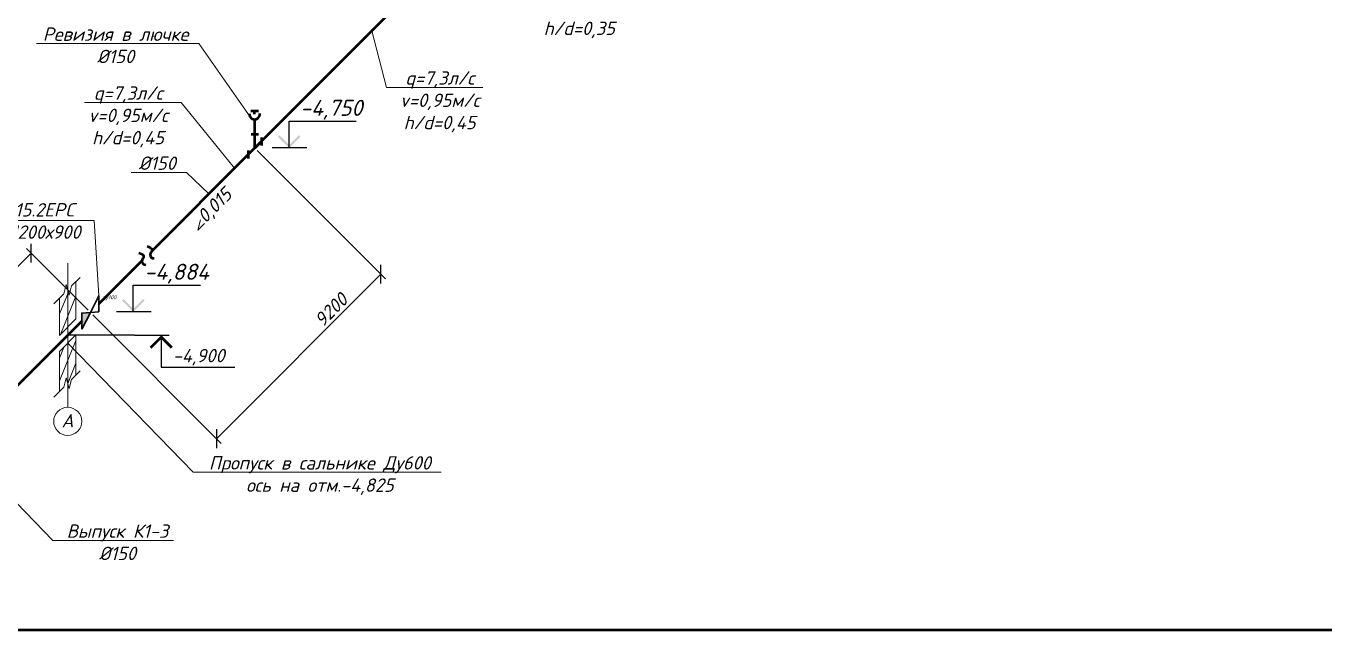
# Model space of a CAD drawing. Header units: millimetres. Extents: x -473555 to 660023, y 5037 to 453528.
# Drawn here: x 232204 to 256492, y 9755 to 21048 of the extents above; entities that cross this region are included whole.
import ezdxf
from ezdxf import colors
from ezdxf.entities.mleader import LeaderData, LeaderLine
from ezdxf.enums import TextEntityAlignment as Align
from ezdxf.math import Vec2, Vec3

# ---------------------------------------------------------------- set-up
doc = ezdxf.new("R2010")
doc.units = ezdxf.units.MM
doc.set_wipeout_variables(frame=1)
doc.layers.add('_ВК-маска', color=255, linetype='Continuous', transparency=0.9)
doc.layers.add('_ВК-Спецификация', color=3, linetype='Continuous', lineweight=15, plot=False, transparency=0.5)
doc.layers.add('ВК_K1', color=34, linetype='Continuous', lineweight=50)
doc.layers.add('ВК_К1_размер', color=102, linetype='Continuous')
doc.layers.add('ВК_К1_текст', color=34, linetype='Continuous')
doc.styles.add('ISOPEUR', font='isocpeui.ttf')
doc.dimstyles.new('Аннотативный', dxfattribs={"dimscale": 0, "dimtxt": 2.5, "dimasz": 2.5, "dimexe": 1.25, "dimexo": 0.625, "dimtad": 1, "dimdec": 0, "dimtxsty": 'ISOPEUR', "dimblk": 'OBLIQUE', "dimcen": 2.5, "dimclrt": 256, "dimadec": 0, "dimazin": 0, "dimtfac": 1, "dimtdec": 0, "dimtmove": 0, "dimatfit": 3, "dimfxl": 1, "dimtfillclr": 256, "dimarcsym": 0})

# ---------------------------------------------------------------- blocks, each defined once
blk = doc.blocks.new('_None')
blk = doc.blocks.new('*U208')
at = {"linetype": 'ByBlock', "lineweight": -2}
h = blk.add_hatch(color=256, dxfattribs=at)
h.paths.add_polyline_path([(527, 212), (499, 240), (315, 57), (315, 0)])
h.paths.add_polyline_path([(131, 240), (103, 212), (315, 0), (315, 57)])
for p, q in [((315, 0), (315, 500)), ((315, 500), (1572, 500)), ((649, 0), (0, 0))]:
    blk.add_line(p, q, dxfattribs=at)
at = {"linetype": 'ByBlock', "style": 'ISOPEUR'}
blk.add_attdef('ОТМЕТКА', (521, 600), '', height=300, dxfattribs=at)
blk = doc.blocks.new('*U38')
at = {"layer": '_ВК-Спецификация', "style": 'ISOPEUR'}
blk.add_attdef('ДУ', text='', height=50, dxfattribs=at).set_placement((235, 165), align=Align.CENTER)
blk.add_wipeout([(-107, -207), (-107, -7), (0, 0)]).dxf.layer = '_ВК-маска'
blk.add_wipeout([(107, 207), (107, 7), (0, 0)]).dxf.layer = '_ВК-маска'
h = blk.add_hatch(color=256)
h.dxf.hatch_style = 1
h.paths.add_polyline_path([(0, 0), (-107, -7), (-107, -207)])
at = {"linetype": 'ByBlock', "lineweight": 30}
for points in [[(107, 7), (0, 0), (107, 207), (107, 7)], [(-107, -207), (0, 0), (-107, -7), (-107, -207)]]:
    blk.add_lwpolyline(points, dxfattribs=at)
blk = doc.blocks.new('*U219')
at = {"lineweight": 15}
blk.add_lwpolyline([(0.53, 1.94), (0, 0), (1.24, 1.24)], dxfattribs=at)
at = {"lineweight": 15, "style": 'ISOPEUR'}
blk.add_attdef('УКЛОН', text='', height=2.5, rotation=45, dxfattribs=at).set_placement((3.12, 4.64), align=Align.MIDDLE_CENTER)
blk = doc.blocks.new('*U231')
at = {"lineweight": 15}
h = blk.add_hatch(dxfattribs=at)
h.set_pattern_fill('ANSI31', color=256, scale=50, angle=23, style=0)
h.set_pattern_definition([(68, (3183.52, 294.12), (-147.1904, 59.469), [])])
h.paths.add_polyline_path([(153, 993), (73, 913), (27, 740), (-27, 940), (-73, 766), (-153, 686), (-153, -12), (153, 295)])
h = blk.add_hatch(dxfattribs=at)
h.set_pattern_fill('ANSI31', color=256, scale=50, angle=23, style=0)
h.set_pattern_definition([(68, (3183.52, 310.29), (-147.1904, 59.469), [])])
h.paths.add_polyline_path([(153, -4), (-153, -311), (-153, -1060), (-73, -980), (-27, -807), (27, -1007), (73, -834), (153, -754)])
at = {"lineweight": 15, "ltscale": 100}
blk.add_line((0, 1340), (0, -1356), dxfattribs=at)
at = {"lineweight": 15, "ltscale": 2}
for points in [[(232, 1072), (73, 913), (27, 740), (-27, 940), (-73, 766), (-262, 577)], [(232, -675), (73, -834), (27, -1007), (-27, -807), (-73, -980), (-262, -1169)]]:
    blk.add_lwpolyline(points, dxfattribs=at)
at = {"lineweight": 15}
for points in [[(153, 993), (153, 295), (-153, -12), (-153, 686)], [(-153, -1060), (-153, -311), (153, -4), (153, -754)]]:
    blk.add_lwpolyline(points, dxfattribs=at)
at = {"lineweight": 15, "ltscale": 100}
blk.add_circle((0, -1619), 263, dxfattribs=at)
at = {"lineweight": 15, "ltscale": 100, "style": 'ISOPEUR'}
blk.add_attdef('ОСЬ', (-118, -1734), '', height=250, dxfattribs=at)
blk = doc.blocks.new('_Oblique')
at = {"color": 0, "linetype": 'ByBlock', "lineweight": -2}
blk.add_line((-0.5, -0.5), (0.5, 0.5), dxfattribs=at)
blk = doc.blocks.new('*D272')
at = {"layer": 'Defpoints', "color": 0, "transparency": 16777216}
for p in [(232301, 16800), (233410, 15692), (229225, 11506)]:
    blk.add_point(p, dxfattribs=at)
at = {"layer": 'ВК_К1_размер', "color": 0, "lineweight": -2, "transparency": 16777216}
for p, q in [((228116, 12615), (232301, 16800)), ((233366, 15736), (232213, 16889)), ((229181, 11550), (228028, 12704))]:
    blk.add_line(p, q, dxfattribs=at)
at = {"layer": 'ВК_К1_размер', "color": 0, "lineweight": -2, "transparency": 16777216, "xscale": 250, "yscale": 250, "zscale": 250}
for p, rotation in [((232301, 16800), 44.99999999999927), ((228116, 12615), 224.9999999999993)]:
    blk.add_blockref('_Oblique', p, dxfattribs=dict(at, rotation=rotation))
at = {"layer": 'ВК_К1_размер', "transparency": 16777216, "insert": (230076, 14840), "char_height": 250, "attachment_point": 5, "rotation": 45, "style": 'ISOPEUR'}
blk.add_mtext('12500', dxfattribs=at)
blk = doc.blocks.new('*D274')
at = {"layer": 'Defpoints', "color": 0, "transparency": 16777216}
for p in [(236486, 18767), (238846, 16408), (233410, 15692)]:
    blk.add_point(p, dxfattribs=at)
at = {"layer": 'ВК_К1_размер', "color": 0, "lineweight": -2, "transparency": 16777216}
for p, q in [((236530, 18723), (238934, 16319)), ((235770, 13332), (238846, 16408)), ((233454, 15647), (235858, 13243))]:
    blk.add_line(p, q, dxfattribs=at)
at = {"layer": 'ВК_К1_размер', "color": 0, "lineweight": -2, "transparency": 16777216, "xscale": 250, "yscale": 250, "zscale": 250}
for p, rotation in [((238846, 16408), 44.99999999999973), ((235770, 13332), 224.9999999999998)]:
    blk.add_blockref('_Oblique', p, dxfattribs=dict(at, rotation=rotation))
at = {"layer": 'ВК_К1_размер', "transparency": 16777216, "insert": (237912, 15739), "char_height": 250, "attachment_point": 5, "rotation": 45, "style": 'ISOPEUR'}
blk.add_mtext('9200', dxfattribs=at)

msp = doc.modelspace()

# ---------------------------------------------------------------- linework, layer by layer
at = {"layer": 'ВК_K1'}
for p, q in [((240233.7, 22515.2), (236486, 18767.5)), ((236553.2, 19455.6), (236411.2, 19455.6)), ((236482.2, 19400.2), (236482.2, 19455.6)), ((236486, 19168.2), (236486, 19302)), ((236556, 19017.5), (236416, 19017.5)), ((236486, 19017.5), (236486, 19168.2)), ((236486, 18767.5), (236486, 19017.5)), ((236609.1, 18965.6), (236609.1, 18815.6)), ((236363, 18644.4), (236609.1, 18890.6)), ((236363, 18719.4), (236363, 18569.4)), ((236363, 18644.4), (234551.5, 16832.9)), ((234373.2, 16654.7), (233570.8, 15852.3))]:
    msp.add_line(p, q, dxfattribs=at)
msp.add_lwpolyline([(163169, 37924.2), (328100.9, 37924.2), (328100.9, 9755), (163169, 9755)], close=True, dxfattribs=at)
msp.add_arc((236482.2, 19400.2), 98.3, 177.79653, 6.69495, dxfattribs=at)
for points in [[(234315.5, 16807.7), (234405.8, 16741.7), (234392.3, 16701.7), (234372.7, 16643.9), (234394.7, 16599.3), (234445.8, 16582)], [(234470.3, 16930.1), (234560.6, 16864), (234547.1, 16824), (234527.5, 16766.3), (234549.5, 16721.7), (234600.6, 16704.4)]]:
    msp.add_spline(points, degree=3, dxfattribs=at)
at = {"layer": 'ВК_К1_текст', "linetype": 'Continuous'}
for p, q in [((234234.6, 15267.3), (234884.6, 15267.3)), ((234734.6, 15267.3), (234734.6, 14667.3)), ((234734.6, 14667.3), (236112.1, 14667.3))]:
    msp.add_line(p, q, dxfattribs=at)
msp.add_lwpolyline([(234534.6, 15032, 50, 50, 0), (234734.6, 15232, 50, 50, 0), (234934.6, 15032, 50, 50, 0)], format="xyseb", dxfattribs=at)

# ---------------------------------------------------------------- block references
at = {"layer": 'ВК_К1_текст'}
msp.add_blockref('*U208', (236812.5, 18767.5), dxfattribs=at).add_auto_attribs({'ОТМЕТКА': '-4,750'})
at = {"layer": 'ВК_К1_текст', "xscale": 100, "yscale": 100, "zscale": 100}
msp.add_blockref('*U219', (235418.3, 17230.9), dxfattribs=at).add_auto_attribs({'УКЛОН': '0,015'})

# ---------------------------------------------------------------- texts
at = {"layer": 'ВК_К1_текст', "linetype": 'Continuous', "style": 'ISOPEUR'}
msp.add_text('-4,900', height=250, dxfattribs=at).set_placement((234951.5, 14760.5))

# ---------------------------------------------------------------- leaders
at = {"layer": 'ВК_К1_текст', "linetype": 'Continuous'}
ml = msp.add_multileader_mtext('Standard', dxfattribs=at)
ml.set_content('q=1,8л/с\\Pv=0,73м/с\\Ph/d=0,35', color=256, style='ISOPEUR')
ml.set_leader_properties(lineweight=15)
ml.set_arrow_properties(name='NONE')
ml.build(insert=Vec2(0, 0))
ml.multileader.update_dxf_attribs({"text_left_attachment_type": 6, "text_right_attachment_type": 6, "dogleg_length": 0.1, "arrow_head_size": 400, "scale": 100})
ctx = ml.context
ctx.base_point, ctx.scale, ctx.char_height, ctx.arrow_head_size, ctx.landing_gap_size, ctx.plane_origin = Vec3(241573.1, 21662.6), 100, 250, 400, 200, Vec3(257076.6, 15093.6)
ctx.left_attachment, ctx.right_attachment, ctx.text_align_type = 6, 6, 1
notes = []
notes.append((ctx, [(0, (1, 1, 0), (241563.1, 21662.6), (1, 0), 10, [(0, [(241289.3, 22719.8)], 0, [])])]))
ctx.mtext.insert, ctx.mtext.alignment, ctx.mtext.flow_direction = Vec3(242557.1, 21962.6), 2, 5
ml = msp.add_multileader_mtext('Standard', dxfattribs=at)
ml.set_content('%%C50', color=256, style='ISOPEUR')
ml.set_leader_properties(lineweight=15)
ml.set_arrow_properties(name='NONE')
ml.build(insert=Vec2(0, 0))
ml.multileader.update_dxf_attribs({"text_left_attachment_type": 6, "text_right_attachment_type": 6, "dogleg_length": 0.1, "arrow_head_size": 400, "scale": 100})
ctx = ml.context
ctx.base_point, ctx.scale, ctx.char_height, ctx.arrow_head_size, ctx.landing_gap_size, ctx.plane_origin = Vec3(274534.6, 21433.7), 100, 250, 400, 200, Vec3(283513.7, 10600.6)
ctx.left_attachment, ctx.right_attachment, ctx.text_align_type = 6, 6, 1
notes.append((ctx, [(1, (1, 1, 0), (275494.4, 21433.7), (-1, 0), 10, [(0, [(275762.2, 20511.9)], 0, [])])]))
ctx.mtext.insert, ctx.mtext.width, ctx.mtext.alignment, ctx.mtext.flow_direction = Vec3(275009.5, 21733.7), 549.811, 2, 5
ml = msp.add_multileader_mtext('Standard', dxfattribs=at)
ml.set_content('Ревизия в лючке\\P%%C150', color=256, style='ISOPEUR')
ml.set_leader_properties(lineweight=15)
ml.set_arrow_properties(name='NONE')
ml.build(insert=Vec2(0, 0))
ml.multileader.update_dxf_attribs({"text_left_attachment_type": 6, "text_right_attachment_type": 6, "dogleg_length": 0.1, "arrow_head_size": 400, "scale": 100})
ctx = ml.context
ctx.base_point, ctx.scale, ctx.char_height, ctx.arrow_head_size, ctx.landing_gap_size, ctx.plane_origin = Vec3(232334.7, 20719.8), 100, 250, 400, 200, Vec3(247916.7, 15270.1)
ctx.left_attachment, ctx.right_attachment, ctx.text_align_type = 6, 6, 1
notes.append((ctx, [(1, (1, 1, 0), (235439, 20719.8), (-1, 0), 10, [(0, [(236398.2, 19349.1)], 0, [])])]))
ctx.mtext.insert, ctx.mtext.alignment, ctx.mtext.flow_direction = Vec3(233881.9, 21019.8), 2, 5
ml = msp.add_multileader_mtext('Standard', dxfattribs=at)
ml.set_content('q=7,3л/с\\Pv=0,95м/с\\Ph/d=0,45', color=256, style='ISOPEUR')
ml.set_leader_properties(lineweight=15)
ml.set_arrow_properties(name='NONE')
ml.build(insert=Vec2(0, 0))
ml.multileader.update_dxf_attribs({"text_left_attachment_type": 6, "text_right_attachment_type": 6, "dogleg_length": 0.1, "arrow_head_size": 400, "scale": 100})
ctx = ml.context
ctx.base_point, ctx.scale, ctx.char_height, ctx.arrow_head_size, ctx.landing_gap_size, ctx.plane_origin = Vec3(238960.4, 19900.9), 100, 250, 400, 200, Vec3(254464, 13332)
ctx.left_attachment, ctx.right_attachment, ctx.text_align_type = 6, 6, 1
notes.append((ctx, [(0, (1, 1, 0), (238950.4, 19900.9), (1, 0), 10, [(0, [(238676.7, 20958.1)], 0, [])])]))
ctx.mtext.insert, ctx.mtext.alignment, ctx.mtext.flow_direction = Vec3(239943.7, 20200.9), 2, 5
ml = msp.add_multileader_mtext('Standard', dxfattribs=at)
ml.set_content('q=7,3л/с\\Pv=0,95м/с\\Ph/d=0,45', color=256, style='ISOPEUR')
ml.set_leader_properties(lineweight=15)
ml.set_arrow_properties(name='NONE')
ml.build(insert=Vec2(0, 0))
ml.multileader.update_dxf_attribs({"text_left_attachment_type": 6, "text_right_attachment_type": 6, "dogleg_length": 0.1, "arrow_head_size": 400, "scale": 100})
ctx = ml.context
ctx.base_point, ctx.scale, ctx.char_height, ctx.arrow_head_size, ctx.landing_gap_size, ctx.plane_origin = Vec3(233130.3, 19618.6), 100, 250, 400, 200, Vec3(251895.3, 10763.3)
ctx.left_attachment, ctx.right_attachment, ctx.text_align_type = 6, 6, 1
notes.append((ctx, [(1, (1, 1, 0), (235106.8, 19618.6), (-1, 0), 10, [(0, [(236108, 18389.5)], 0, [])])]))
ctx.mtext.insert, ctx.mtext.alignment, ctx.mtext.flow_direction = Vec3(234113.6, 19918.6), 2, 5
ml = msp.add_multileader_mtext('Standard', dxfattribs=at)
ml.set_content('%%C150', color=256, style='ISOPEUR')
ml.set_leader_properties(lineweight=15)
ml.set_arrow_properties(name='NONE')
ml.build(insert=Vec2(0, 0))
ml.multileader.update_dxf_attribs({"text_left_attachment_type": 6, "text_right_attachment_type": 6, "dogleg_length": 0.1, "arrow_head_size": 400, "scale": 100})
ctx = ml.context
ctx.base_point, ctx.scale, ctx.char_height, ctx.arrow_head_size, ctx.landing_gap_size, ctx.plane_origin = Vec3(234121.4, 18307.9), 100, 250, 400, 200, Vec3(241975.8, 9456.1)
ctx.left_attachment, ctx.right_attachment, ctx.text_align_type = 6, 6, 1
notes.append((ctx, [(1, (1, 1, 0), (235210.6, 18307.9), (-1, 0), 10, [(0, [(235628.6, 17910)], 0, [])])]))
ctx.mtext.insert, ctx.mtext.width, ctx.mtext.alignment, ctx.mtext.flow_direction = Vec3(234661, 18607.9), 549.811, 2, 5
ml = msp.add_multileader_mtext('Standard', dxfattribs=at)
ml.set_content('%%C50', color=256, style='ISOPEUR')
ml.set_leader_properties(lineweight=15)
ml.set_arrow_properties(name='NONE')
ml.build(insert=Vec2(0, 0))
ml.multileader.update_dxf_attribs({"text_left_attachment_type": 6, "text_right_attachment_type": 6, "dogleg_length": 0.1, "arrow_head_size": 400, "scale": 100})
ctx = ml.context
ctx.base_point, ctx.scale, ctx.char_height, ctx.arrow_head_size, ctx.landing_gap_size, ctx.plane_origin = Vec3(273326, 18217.3), 100, 250, 400, 200, Vec3(280942.1, 7913.6)
ctx.left_attachment, ctx.right_attachment, ctx.text_align_type = 6, 6, 1
notes.append((ctx, [(0, (1, 1, 0), (273316, 18217.3), (1, 0), 10, [(0, [(273190.6, 17824.9)], 0, [])])]))
ctx.mtext.insert, ctx.mtext.width, ctx.mtext.alignment, ctx.mtext.flow_direction = Vec3(273800.9, 18517.3), 549.811, 2, 5
ml = msp.add_multileader_mtext('Standard', dxfattribs=at)
ml.set_content('Насос в приямке %%C600х500h', color=256, style='ISOPEUR')
ml.set_leader_properties(lineweight=15)
ml.set_arrow_properties(name='NONE')
ml.build(insert=Vec2(0, 0))
ml.multileader.update_dxf_attribs({"text_left_attachment_type": 6, "text_right_attachment_type": 6, "dogleg_length": 0.1, "arrow_head_size": 400, "scale": 100})
ctx = ml.context
ctx.base_point, ctx.scale, ctx.char_height, ctx.arrow_head_size, ctx.landing_gap_size, ctx.plane_origin = Vec3(287895.7, 16970.4), 100, 250, 400, 200, Vec3(297988.4, 6494.3)
ctx.left_attachment, ctx.right_attachment, ctx.text_align_type = 6, 6, 1
notes.append((ctx, [(1, (1, 1, 0), (289969.2, 16970.4), (-1, 0), 10, [(0, [(290576, 17681.3)], 0, [])])]))
ctx.mtext.insert, ctx.mtext.width, ctx.mtext.alignment, ctx.mtext.flow_direction = Vec3(288927.4, 17270.4), 1666.841, 2, 5
ml = msp.add_multileader_mtext('Standard', dxfattribs=at)
ml.set_content('Насос в приямке %%C600х500h', color=256, style='ISOPEUR')
ml.set_leader_properties(lineweight=15)
ml.set_arrow_properties(name='NONE')
ml.build(insert=Vec2(0, 0))
ml.multileader.update_dxf_attribs({"text_left_attachment_type": 6, "text_right_attachment_type": 6, "dogleg_length": 0.1, "arrow_head_size": 400, "scale": 100})
ctx = ml.context
ctx.base_point, ctx.scale, ctx.char_height, ctx.arrow_head_size, ctx.landing_gap_size, ctx.plane_origin = Vec3(298690.7, 16970.4), 100, 250, 400, 200, Vec3(308783.5, 6494.3)
ctx.left_attachment, ctx.right_attachment, ctx.text_align_type = 6, 6, 1
notes.append((ctx, [(1, (1, 1, 0), (300764.2, 16970.4), (-1, 0), 10, [(0, [(301371.1, 17681.3)], 0, [])])]))
ctx.mtext.insert, ctx.mtext.width, ctx.mtext.alignment, ctx.mtext.flow_direction = Vec3(299722.5, 17270.4), 1666.841, 2, 5
ml = msp.add_multileader_mtext('Standard', dxfattribs=at)
ml.set_content('Насос в приямке %%C600х500h', color=256, style='ISOPEUR')
ml.set_leader_properties(lineweight=15)
ml.set_arrow_properties(name='NONE')
ml.build(insert=Vec2(0, 0))
ml.multileader.update_dxf_attribs({"text_left_attachment_type": 6, "text_right_attachment_type": 6, "dogleg_length": 0.1, "arrow_head_size": 400, "scale": 100})
ctx = ml.context
ctx.base_point, ctx.scale, ctx.char_height, ctx.arrow_head_size, ctx.landing_gap_size, ctx.plane_origin = Vec3(306024.1, 16970.4), 100, 250, 400, 200, Vec3(316116.8, 6494.3)
ctx.left_attachment, ctx.right_attachment, ctx.text_align_type = 6, 6, 1
notes.append((ctx, [(1, (1, 1, 0), (308097.5, 16970.4), (-1, 0), 10, [(0, [(308704.4, 17681.3)], 0, [])])]))
ctx.mtext.insert, ctx.mtext.width, ctx.mtext.alignment, ctx.mtext.flow_direction = Vec3(307055.8, 17270.4), 1666.841, 2, 5
ml = msp.add_multileader_mtext('Standard', dxfattribs=at)
ml.set_content('Насос в приямке %%C600х500h', color=256, style='ISOPEUR')
ml.set_leader_properties(lineweight=15)
ml.set_arrow_properties(name='NONE')
ml.build(insert=Vec2(0, 0))
ml.multileader.update_dxf_attribs({"text_left_attachment_type": 6, "text_right_attachment_type": 6, "dogleg_length": 0.1, "arrow_head_size": 400, "scale": 100})
ctx = ml.context
ctx.base_point, ctx.scale, ctx.char_height, ctx.arrow_head_size, ctx.landing_gap_size, ctx.plane_origin = Vec3(314085.3, 16970.4), 100, 250, 400, 200, Vec3(324178.1, 6494.3)
ctx.left_attachment, ctx.right_attachment, ctx.text_align_type = 6, 6, 1
notes.append((ctx, [(1, (1, 1, 0), (316158.8, 16970.4), (-1, 0), 10, [(0, [(316765.7, 17681.3)], 0, [])])]))
ctx.mtext.insert, ctx.mtext.width, ctx.mtext.alignment, ctx.mtext.flow_direction = Vec3(315117.1, 17270.4), 1666.841, 2, 5
ml = msp.add_multileader_mtext('Standard', dxfattribs=at)
ml.set_content('Пропуск в сальнике Ду600\\Pось на отм.-4,825', color=256, style='ISOPEUR')
ml.set_leader_properties(lineweight=15)
ml.set_arrow_properties(name='NONE')
ml.build(insert=Vec2(0, 0))
ml.multileader.update_dxf_attribs({"text_left_attachment_type": 6, "text_right_attachment_type": 6, "dogleg_length": 0.1, "arrow_head_size": 400, "scale": 100})
ctx = ml.context
ctx.base_point, ctx.scale, ctx.char_height, ctx.arrow_head_size, ctx.landing_gap_size, ctx.plane_origin = Vec3(235340.1, 12705.1), 100, 250, 400, 200, Vec3(248371.7, 7491.6)
ctx.left_attachment, ctx.right_attachment, ctx.text_align_type = 6, 6, 1
notes.append((ctx, [(0, (1, 1, 0), (235330.1, 12705.1), (1, 0), 10, [(0, [(232985.9, 15117.7)], 0, [])])]))
ctx.mtext.insert, ctx.mtext.alignment, ctx.mtext.flow_direction = Vec3(237704, 13005.1), 2, 5
ml = msp.add_multileader_mtext('Standard', dxfattribs=at)
ml.set_content('Выпуск К1-3\\P%%C150', color=256, style='ISOPEUR')
ml.set_leader_properties(lineweight=15)
ml.set_arrow_properties(name='NONE')
ml.build(insert=Vec2(0, 0))
ml.multileader.update_dxf_attribs({"text_left_attachment_type": 6, "text_right_attachment_type": 6, "dogleg_length": 0.1, "arrow_head_size": 400, "scale": 100})
ctx = ml.context
ctx.base_point, ctx.scale, ctx.char_height, ctx.arrow_head_size, ctx.landing_gap_size, ctx.plane_origin = Vec3(232716.5, 11429.1), 100, 250, 400, 200, Vec3(245053.5, 6006.7)
ctx.left_attachment, ctx.right_attachment, ctx.text_align_type = 6, 6, 1
notes.append((ctx, [(0, (1, 1, 0), (232706.5, 11429.1), (1, 0), 10, [(0, [(230957.9, 13239.3)], 0, [])])]))
ctx.mtext.insert, ctx.mtext.alignment, ctx.mtext.flow_direction = Vec3(233917.3, 11729.1), 2, 5
ml = msp.add_multileader_mtext('Standard', dxfattribs=at)
ml.set_content('Выпуск К1-4\\P%%C100', color=256, style='ISOPEUR')
ml.set_leader_properties(lineweight=15)
ml.set_arrow_properties(name='NONE')
ml.build(insert=Vec2(0, 0))
ml.multileader.update_dxf_attribs({"text_left_attachment_type": 6, "text_right_attachment_type": 6, "dogleg_length": 0.1, "arrow_head_size": 400, "scale": 100})
ctx = ml.context
ctx.base_point, ctx.scale, ctx.char_height, ctx.arrow_head_size, ctx.landing_gap_size, ctx.plane_origin = Vec3(263647.6, 12635.2), 100, 250, 400, 200, Vec3(275984.6, 7212.8)
ctx.left_attachment, ctx.right_attachment, ctx.text_align_type = 6, 6, 1
notes.append((ctx, [(1, (1, 1, 0), (266049.7, 12635.2), (-1, 0), 10, [(0, [(267513.1, 11119.9)], 0, [])])]))
ctx.mtext.insert, ctx.mtext.width, ctx.mtext.alignment, ctx.mtext.flow_direction = Vec3(264843.7, 12935.2), 2001.515, 2, 5
for ctx, leaders in notes:
    for number, flags, end, landing, length, lines in leaders:
        leader = LeaderData()
        leader.index, (leader.has_last_leader_line, leader.has_dogleg_vector, leader.attachment_direction) = number, flags
        leader.last_leader_point, leader.dogleg_vector, leader.dogleg_length = Vec3(end), Vec3(landing), length
        for number, points, colour, breaks in lines:
            line = LeaderLine()
            line.index, line.vertices, line.color, line.breaks = number, Vec3.list(points), colors.encode_raw_color(colour), breaks
            leader.lines.append(line)
        ctx.leaders.append(leader)

# ---------------------------------------------------------------- next in the draw order: block references
at = {"layer": 'ВК_К1_текст', "xscale": 1.5, "yscale": 1.5, "zscale": 1.5}
msp.add_blockref('*U38', (233410.1, 15691.6), dxfattribs=at).add_auto_attribs({'ДУ': 'ду100'})

# ---------------------------------------------------------------- next in the draw order: linework, layer by layer
at = {"layer": 'ВК_K1'}
msp.add_line((233249.4, 15530.9), (231945.1, 14226.5), dxfattribs=at)
at = {"layer": 'ВК_К1_текст'}
msp.add_line((234234.6, 15267.3), (232985.9, 15267.3), dxfattribs=at)

# ---------------------------------------------------------------- next in the draw order: block references
msp.add_blockref('*U231', (232985.9, 15275.4)).add_auto_attribs({'ОСЬ': 'A'})
msp.add_blockref('*U208', (233897.3, 15702.3), dxfattribs=at).add_auto_attribs({'ОТМЕТКА': '-4,884'})

# ---------------------------------------------------------------- next in the draw order: dimensions: what is measured, and where the dimension line sits
at = {"layer": 'ВК_К1_размер'}
for base, p1, p2, text, picture, middle in [((238845.8, 16407.7), (233410.1, 15691.6), (236486, 18767.5), '9200', '*D274', (238044.1, 15606)), ((232301.2, 16800.5), (229224.8, 11506.3), (233410.1, 15691.6), '12500', '*D272', (230208.6, 14707.8))]:
    dim = msp.add_linear_dim(base=base, p1=p1, p2=p2, angle=45, text=text, dimstyle='Аннотативный', override={"dimscale": 0, "dimtix": 0, "dimtofl": 1, "dimtmove": 0, "dimatfit": 3}, dxfattribs=at)
    dim.commit()
    dim.dimension.update_dxf_attribs({"geometry": picture, "text_midpoint": middle, "dimtype": 129})

# ---------------------------------------------------------------- next in the draw order: leaders
at = {"layer": 'ВК_К1_текст', "linetype": 'Continuous'}
ml = msp.add_multileader_mtext('Standard', dxfattribs=at)
ml.set_content('Затвор HL715.2EPC\\Pв приямке 1200х900', color=256, style='ISOPEUR')
ml.set_leader_properties(lineweight=15)
ml.set_arrow_properties(name='NONE')
ml.build(insert=Vec2(0, 0))
ml.multileader.update_dxf_attribs({"text_left_attachment_type": 6, "text_right_attachment_type": 6, "dogleg_length": 0.1, "arrow_head_size": 400, "scale": 100})
ctx = ml.context
ctx.base_point, ctx.scale, ctx.char_height, ctx.arrow_head_size, ctx.landing_gap_size, ctx.plane_origin = Vec3(229873.9, 17410.9), 100, 250, 400, 200, Vec3(244937.2, 11658.5)
ctx.left_attachment, ctx.right_attachment, ctx.text_align_type = 6, 6, 1
notes = []
notes.append((ctx, [(1, (1, 1, 0), (233478.4, 17410.9), (-1, 0), 10, [(0, [(233570.8, 16002.3)], 0, [])])]))
ctx.mtext.insert, ctx.mtext.alignment, ctx.mtext.flow_direction = Vec3(231671.1, 17735.9), 2, 5
for ctx, leaders in notes:
    for number, flags, end, landing, length, lines in leaders:
        leader = LeaderData()
        leader.index, (leader.has_last_leader_line, leader.has_dogleg_vector, leader.attachment_direction) = number, flags
        leader.last_leader_point, leader.dogleg_vector, leader.dogleg_length = Vec3(end), Vec3(landing), length
        for number, points, colour, breaks in lines:
            line = LeaderLine()
            line.index, line.vertices, line.color, line.breaks = number, Vec3.list(points), colors.encode_raw_color(colour), breaks
            leader.lines.append(line)
        ctx.leaders.append(leader)

doc.saveas('drawing.dxf')
